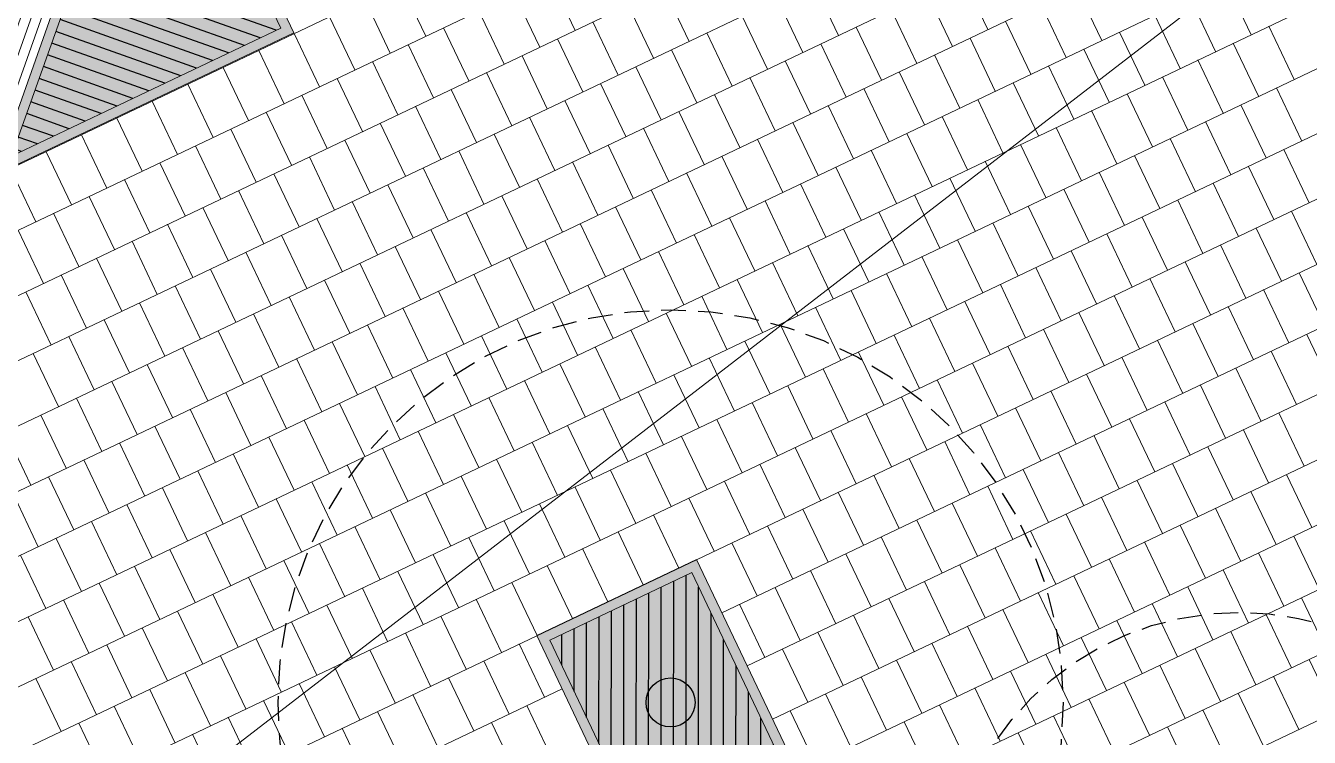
# Model space of a CAD drawing. Header units: metres. Extents: x 678805 to 1359287, y 2747329 to 5497370.
# Drawn here: x 679748.14 to 679761.22, y 2748725.41 to 2748732.66 of the extents above; entities that cross this region are included whole.
import ezdxf
from ezdxf.enums import TextEntityAlignment as Align

# ---------------------------------------------------------------- set-up
doc = ezdxf.new("R2010")
doc.units = ezdxf.units.M
doc.linetypes.add('XREF_MON_SFT_TREES$0$HIDDEN', pattern=[0.375, 0.25, -0.125])
for name, color, linetype in [('00_XREF_MON_HSC_PAVEMENT', 7, 'Continuous'), ('00_XREF_TWQ_SFT_TREES', 7, 'Continuous'), ('XREF_MON_HSC_PAVEMENT$0$03-TR-Tree Pit_Green', 74, 'Continuous'), ('XREF_MON_SFT_TREES$0$SL_TREE_CANOPY', 251, 'XREF_MON_SFT_TREES$0$HIDDEN'), ('XREF_MON_SFT_TREES$0$SL_TREE_TRUNK', 251, 'Continuous')]:
    doc.layers.add(name, color=color, linetype=linetype)
for name, color, linetype, true_color in [('02-L-Waterfeatures 01', 7, 'Continuous', 0x4da6ff), ('XREF_MON_HSC_PAVEMENT$0$03-TR-Tree Pit_White', 7, 'Continuous', 0xfcfcfc), ('XREF_MON_SFT_TREES$0$SL_TREE_ACACIA_ETBAICA', 7, 'Continuous', 0x405700), ('XREF_MON_SFT_TREES$0$SL_TREE_ACACIA_NILOTICA', 7, 'Continuous', 0x264d00)]:
    doc.layers.add(name, color=color, linetype=linetype, true_color=true_color)
for name, color, linetype, lineweight in [('XREF_MON_GENERAL_LAYOUT$0$02-L-Level Curves 0.25-0.75m', 33, 'Continuous', 5), ('XREF_MON_GENERAL_LAYOUT$0$02-L-Material Change', 251, 'Continuous', 5), ('XREF_MON_GENERAL_LAYOUT$0$04-BK-Tree Pit', 6, 'Continuous', 5), ('XREF_MON_HSC_PAVEMENT$0$04-BK-Tree Pit', 6, 'Continuous', 5)]:
    doc.layers.add(name, color=color, linetype=linetype, lineweight=lineweight)
for name, color, linetype, lineweight, true_color in [('XREF_MON_HSC_PAVEMENT$0$02-L-Joints-Paviment_07_Precast Concrete Blocks 60X40', 7, 'Continuous', 5, 0x999999), ('XREF_MON_HSC_PAVEMENT$0$03-TR-Pavement_07_Precast Concrete Blocks 20X10', 7, 'Continuous', 5, 0x999999), ('XREF_MON_HSC_PAVEMENT$0$03-TR-Pavement_07_Precast Concrete Blocks 60X40', 7, 'Continuous', 5, 0x999999)]:
    doc.layers.add(name, color=color, linetype=linetype, lineweight=lineweight, true_color=true_color)
doc.layers.get('XREF_MON_SFT_TREES$0$SL_TREE_ACACIA_ETBAICA').off()
doc.layers.get('XREF_MON_SFT_TREES$0$SL_TREE_ACACIA_NILOTICA').off()
doc.styles.add('XREF_MON_GENERAL_LAYOUT$0$Standard', font='arial.ttf')

# ---------------------------------------------------------------- blocks, each defined once
blk = doc.blocks.new('XREF_MON_SFT_TREES$0$Acacia_nilotica')
h = blk.add_hatch()
h.set_pattern_fill('ANSI31', color=256, scale=0.1)
edge = h.paths.add_edge_path()
edge.add_arc((0, 0), 4, 0, 360)
at = {"layer": 'XREF_MON_SFT_TREES$0$SL_TREE_TRUNK'}
h = blk.add_hatch(color=256, dxfattribs=at)
h.dxf.hatch_style = 1
edge = h.paths.add_edge_path()
edge.add_arc((0, 0), 0.25, 0, 360)
at = {"layer": 'XREF_MON_SFT_TREES$0$SL_TREE_CANOPY', "linetype": 'XREF_MON_SFT_TREES$0$HIDDEN'}
blk.add_circle((0, 0), 4, dxfattribs=at)
at = {"layer": 'XREF_MON_SFT_TREES$0$SL_TREE_TRUNK'}
blk.add_circle((0, 0), 0.25, dxfattribs=at)
blk = doc.blocks.new('XREF_MON_SFT_TREES$0$Acacia etbaica')
h = blk.add_hatch()
h.set_pattern_fill('ANSI31', color=256, scale=0.1)
edge = h.paths.add_edge_path()
edge.add_arc((0, 0), 3, 0, 360)
at = {"layer": 'XREF_MON_SFT_TREES$0$SL_TREE_TRUNK'}
h = blk.add_hatch(color=256, dxfattribs=at)
h.dxf.hatch_style = 1
edge = h.paths.add_edge_path()
edge.add_arc((0, 0), 0.15, 286.4511, 569.1271)
edge.add_arc((0, 0), 0.15, 209.1271, 286.4511)
at = {"layer": 'XREF_MON_SFT_TREES$0$SL_TREE_CANOPY'}
blk.add_circle((0, 0), 3, dxfattribs=at)
at = {"layer": 'XREF_MON_SFT_TREES$0$SL_TREE_TRUNK'}
blk.add_circle((0, 0), 0.15, dxfattribs=at)
blk.add_circle((0, 0), 0.15, dxfattribs=at)
blk = doc.blocks.new('XREF_MON_SFT_TREES')
at = {"layer": 'XREF_MON_SFT_TREES$0$SL_TREE_ACACIA_ETBAICA', "rotation": 25.44812939262281}
for p in [(679764.535, 2748729.587), (679760.5, 2748723.68)]:
    blk.add_blockref('XREF_MON_SFT_TREES$0$Acacia etbaica', p, dxfattribs=at)
at = {"layer": 'XREF_MON_SFT_TREES$0$SL_TREE_ACACIA_NILOTICA', "rotation": 25.44812939262281}
for p in [(679754.707, 2748725.763), (679747.548, 2748721.027)]:
    blk.add_blockref('XREF_MON_SFT_TREES$0$Acacia_nilotica', p, dxfattribs=at)
blk = doc.blocks.new('XREF_MON_HSC_PAVEMENT$0$ALCORQUE RECTANGULAR')
at = {"layer": 'XREF_MON_HSC_PAVEMENT$0$03-TR-Tree Pit_Green', "ltscale": 0.3}
h = blk.add_hatch(dxfattribs=at)
h.set_pattern_fill('ANSI31', color=256, scale=0.04, angle=-45)
h.set_pattern_definition([(360, (-2068898.16958, 3428624.0145), (3e-17, 0.127), [])])
h.paths.add_polyline_path([(679903.391, 2748647.421), (679902.702, 2748648.869), (679904.689, 2748649.814), (679905.377, 2748648.367)])
at = {"layer": 'XREF_MON_HSC_PAVEMENT$0$03-TR-Tree Pit_White'}
h = blk.add_hatch(color=256, dxfattribs=at)
h.dxf.hatch_style = 1
h.paths.add_polyline_path([(679903.344, 2748647.288), (679902.569, 2748648.916), (679904.736, 2748649.947), (679905.511, 2748648.319)])
blk = doc.blocks.new('XREF_MON_HSC_PAVEMENT$0$Tree Pit Ford')
at = {"layer": 'XREF_MON_HSC_PAVEMENT$0$03-TR-Tree Pit_Green', "ltscale": 0.3}
h = blk.add_hatch(dxfattribs=at)
h.set_pattern_fill('ANSI31', color=256, scale=0.04)
h.paths.add_polyline_path([(-0.045, 1.149), (1.934, -0.83), (-1.104, -0.83), (-1.104, 1.149)])
at = {"layer": 'XREF_MON_HSC_PAVEMENT$0$03-TR-Tree Pit_White'}
h = blk.add_hatch(color=256, dxfattribs=at)
h.dxf.hatch_style = 1
h.paths.add_polyline_path([(-0.004, 1.249), (2.175, -0.93), (-1.204, -0.93), (-1.204, 1.249)])
blk = doc.blocks.new('XREF_MON_HSC_PAVEMENT')
at = {"layer": 'XREF_MON_HSC_PAVEMENT$0$03-TR-Pavement_07_Precast Concrete Blocks 20X10'}
h = blk.add_hatch(dxfattribs=at)
h.set_pattern_fill('ANSI31', color=256, scale=0.0315, angle=25.5)
h.set_pattern_definition([(70.5, (0, 0), (-0.094275932128, 0.033384858509), [])])
edge = h.paths.add_edge_path()
edge.add_line((679693.238, 2748712.205), (679695.035, 2748708.429))
edge.add_line((679695.035, 2748708.429), (679697.925, 2748707.403))
edge.add_line((679697.925, 2748707.403), (679701.77, 2748709.232))
edge.add_line((679701.77, 2748709.232), (679702.775, 2748712.059))
edge.add_line((679702.775, 2748712.059), (679705.602, 2748711.055))
edge.add_line((679705.602, 2748711.055), (679709.447, 2748712.885))
edge.add_line((679709.447, 2748712.885), (679710.451, 2748715.712))
edge.add_line((679710.451, 2748715.712), (679713.278, 2748714.708))
edge.add_line((679713.278, 2748714.708), (679717.123, 2748716.538))
edge.add_line((679717.123, 2748716.538), (679718.127, 2748719.365))
edge.add_line((679718.127, 2748719.365), (679720.954, 2748718.361))
edge.add_line((679720.954, 2748718.361), (679724.792, 2748720.187))
edge.add_line((679724.792, 2748720.187), (679725.802, 2748723.017))
edge.add_line((679725.802, 2748723.017), (679728.63, 2748722.014))
edge.add_line((679728.63, 2748722.014), (679732.474, 2748723.843))
edge.add_line((679732.474, 2748723.843), (679733.444, 2748726.576))
edge.add_line((679733.444, 2748726.576), (679733.478, 2748726.669))
edge.add_line((679733.478, 2748726.669), (679736.304, 2748725.666))
edge.add_line((679736.304, 2748725.666), (679740.149, 2748727.495))
edge.add_line((679740.149, 2748727.495), (679741.153, 2748730.322))
edge.add_line((679741.153, 2748730.322), (679743.98, 2748729.318))
edge.add_line((679743.98, 2748729.318), (679747.825, 2748731.148))
edge.add_line((679747.825, 2748731.148), (679748.847, 2748734.036))
edge.add_line((679748.847, 2748734.036), (679747.049, 2748737.816))
edge.add_line((679747.049, 2748737.816), (679693.237, 2748712.208))
at = {"layer": 'XREF_MON_HSC_PAVEMENT$0$02-L-Joints-Paviment_07_Precast Concrete Blocks 60X40'}
for points in [[(679753.477, 2748733.151), (679753.735, 2748732.609)], [(679757.681, 2748733.158), (679757.939, 2748732.617)], [(679751.955, 2748733.091), (679752.213, 2748732.549)], [(679754.637, 2748733.039), (679754.895, 2748732.497)], [(679756.159, 2748733.099), (679756.417, 2748732.557)], [(679758.842, 2748733.046), (679759.1, 2748732.505)], [(679760.364, 2748733.106), (679760.622, 2748732.564)], [(679751.594, 2748732.919), (679751.851, 2748732.378)], [(679753.116, 2748732.979), (679753.373, 2748732.437)], [(679755.798, 2748732.927), (679756.056, 2748732.385)], [(679757.32, 2748732.987), (679757.578, 2748732.445)], [(679760.003, 2748732.934), (679760.261, 2748732.393)], [(679752.754, 2748732.807), (679753.012, 2748732.265)], [(679754.276, 2748732.867), (679754.534, 2748732.325)], [(679756.959, 2748732.815), (679757.217, 2748732.273)], [(679758.481, 2748732.875), (679758.739, 2748732.333)], [(679759.642, 2748732.762), (679759.9, 2748732.221)], [(679751.232, 2748732.747), (679751.49, 2748732.206)], [(679752.393, 2748732.635), (679752.651, 2748732.094)], [(679753.915, 2748732.695), (679754.173, 2748732.153)], [(679755.437, 2748732.755), (679755.695, 2748732.213)], [(679756.598, 2748732.643), (679756.856, 2748732.101)], [(679758.12, 2748732.703), (679758.378, 2748732.161)], [(679760.803, 2748732.65), (679761.06, 2748732.109)], [(679750.871, 2748732.576), (679751.129, 2748732.034)], [(679753.554, 2748732.523), (679753.812, 2748731.982)], [(679755.076, 2748732.583), (679755.334, 2748732.041)], [(679757.759, 2748732.531), (679758.016, 2748731.989)], [(679759.281, 2748732.591), (679759.538, 2748732.049)], [(679750.51, 2748732.404), (679750.768, 2748731.862)], [(679752.032, 2748732.464), (679752.29, 2748731.922)], [(679754.715, 2748732.411), (679754.973, 2748731.869)], [(679756.237, 2748732.471), (679756.495, 2748731.929)], [(679758.919, 2748732.419), (679759.177, 2748731.877)], [(679760.441, 2748732.478), (679760.699, 2748731.937)], [(679751.671, 2748732.292), (679751.929, 2748731.75)], [(679753.193, 2748732.351), (679753.451, 2748731.81)], [(679754.354, 2748732.239), (679754.611, 2748731.698)], [(679755.875, 2748732.299), (679756.133, 2748731.757)], [(679757.397, 2748732.359), (679757.655, 2748731.817)], [(679758.558, 2748732.247), (679758.816, 2748731.705)], [(679760.08, 2748732.307), (679760.338, 2748731.765)], [(679750.149, 2748732.232), (679750.407, 2748731.69)], [(679751.31, 2748732.12), (679751.567, 2748731.578)], [(679752.832, 2748732.18), (679753.089, 2748731.638)], [(679755.514, 2748732.127), (679755.772, 2748731.585)], [(679757.036, 2748732.187), (679757.294, 2748731.645)], [(679759.719, 2748732.135), (679759.977, 2748731.593)], [(679749.788, 2748732.06), (679750.045, 2748731.518)], [(679752.47, 2748732.008), (679752.728, 2748731.466)], [(679753.992, 2748732.067), (679754.25, 2748731.526)], [(679756.675, 2748732.015), (679756.933, 2748731.473)], [(679758.197, 2748732.075), (679758.455, 2748731.533)], [(679760.88, 2748732.023), (679761.138, 2748731.481)], [(679749.426, 2748731.888), (679749.684, 2748731.346)], [(679750.948, 2748731.948), (679751.206, 2748731.406)], [(679753.631, 2748731.896), (679753.889, 2748731.354)], [(679755.153, 2748731.955), (679755.411, 2748731.414)], [(679756.314, 2748731.843), (679756.572, 2748731.301)], [(679757.836, 2748731.903), (679758.094, 2748731.361)], [(679759.358, 2748731.963), (679759.616, 2748731.421)], [(679760.519, 2748731.851), (679760.776, 2748731.309)], [(679749.065, 2748731.716), (679749.323, 2748731.174)], [(679750.587, 2748731.776), (679750.845, 2748731.234)], [(679752.109, 2748731.836), (679752.367, 2748731.294)], [(679753.27, 2748731.724), (679753.528, 2748731.182)], [(679754.792, 2748731.783), (679755.05, 2748731.242)], [(679757.475, 2748731.731), (679757.733, 2748731.189)], [(679758.997, 2748731.791), (679759.254, 2748731.249)], [(679750.226, 2748731.604), (679750.484, 2748731.062)], [(679751.748, 2748731.664), (679752.006, 2748731.122)], [(679754.431, 2748731.612), (679754.689, 2748731.07)], [(679755.953, 2748731.671), (679756.211, 2748731.13)], [(679758.635, 2748731.619), (679758.893, 2748731.077)], [(679760.157, 2748731.679), (679760.415, 2748731.137)], [(679748.704, 2748731.544), (679748.962, 2748731.003)], [(679751.387, 2748731.492), (679751.645, 2748730.95)], [(679752.909, 2748731.552), (679753.167, 2748731.01)], [(679755.592, 2748731.5), (679755.849, 2748730.958)], [(679757.114, 2748731.559), (679757.371, 2748731.018)], [(679759.796, 2748731.507), (679760.054, 2748730.965)], [(679748.343, 2748731.372), (679748.601, 2748730.831)], [(679749.865, 2748731.432), (679750.123, 2748730.89)], [(679751.026, 2748731.32), (679751.283, 2748730.778)], [(679752.548, 2748731.38), (679752.805, 2748730.838)], [(679754.07, 2748731.44), (679754.327, 2748730.898)], [(679755.23, 2748731.328), (679755.488, 2748730.786)], [(679756.752, 2748731.387), (679757.01, 2748730.846)], [(679758.274, 2748731.447), (679758.532, 2748730.905)], [(679759.435, 2748731.335), (679759.693, 2748730.793)], [(679760.957, 2748731.395), (679761.215, 2748730.853)], [(679747.982, 2748731.201), (679748.239, 2748730.659)], [(679749.504, 2748731.26), (679749.761, 2748730.719)], [(679752.186, 2748731.208), (679752.444, 2748730.666)], [(679753.708, 2748731.268), (679753.966, 2748730.726)], [(679756.391, 2748731.216), (679756.649, 2748730.674)], [(679757.913, 2748731.275), (679758.171, 2748730.734)], [(679760.596, 2748731.223), (679760.854, 2748730.681)], [(679749.142, 2748731.088), (679749.4, 2748730.547)], [(679750.664, 2748731.148), (679750.922, 2748730.606)], [(679753.347, 2748731.096), (679753.605, 2748730.554)], [(679754.869, 2748731.156), (679755.127, 2748730.614)], [(679757.552, 2748731.103), (679757.81, 2748730.562)], [(679759.074, 2748731.163), (679759.332, 2748730.621)], [(679750.303, 2748730.976), (679750.561, 2748730.435)], [(679751.825, 2748731.036), (679752.083, 2748730.494)], [(679754.508, 2748730.984), (679754.766, 2748730.442)], [(679756.03, 2748731.044), (679756.288, 2748730.502)], [(679757.191, 2748730.932), (679757.449, 2748730.39)], [(679758.713, 2748730.991), (679758.971, 2748730.45)], [(679760.235, 2748731.051), (679760.493, 2748730.509)], [(679748.781, 2748730.917), (679749.039, 2748730.375)], [(679749.942, 2748730.805), (679750.2, 2748730.263)], [(679751.464, 2748730.864), (679751.722, 2748730.323)], [(679752.986, 2748730.924), (679753.244, 2748730.382)], [(679754.147, 2748730.812), (679754.405, 2748730.27)], [(679755.669, 2748730.872), (679755.927, 2748730.33)], [(679758.352, 2748730.819), (679758.609, 2748730.278)], [(679759.874, 2748730.879), (679760.131, 2748730.337)], [(679748.42, 2748730.745), (679748.678, 2748730.203)], [(679751.103, 2748730.692), (679751.361, 2748730.151)], [(679752.625, 2748730.752), (679752.883, 2748730.21)], [(679755.308, 2748730.7), (679755.565, 2748730.158)], [(679756.83, 2748730.76), (679757.087, 2748730.218)], [(679759.512, 2748730.707), (679759.77, 2748730.166)], [(679761.034, 2748730.767), (679761.292, 2748730.225)], [(679748.059, 2748730.573), (679748.317, 2748730.031)], [(679749.581, 2748730.633), (679749.839, 2748730.091)], [(679752.264, 2748730.58), (679752.521, 2748730.039)], [(679753.786, 2748730.64), (679754.043, 2748730.098)], [(679756.468, 2748730.588), (679756.726, 2748730.046)], [(679757.99, 2748730.648), (679758.248, 2748730.106)], [(679759.151, 2748730.536), (679759.409, 2748729.994)], [(679760.673, 2748730.595), (679760.931, 2748730.054)], [(679749.22, 2748730.461), (679749.477, 2748729.919)], [(679750.742, 2748730.521), (679750.999, 2748729.979)], [(679751.902, 2748730.408), (679752.16, 2748729.867)], [(679753.424, 2748730.468), (679753.682, 2748729.926)], [(679754.946, 2748730.528), (679755.204, 2748729.986)], [(679756.107, 2748730.416), (679756.365, 2748729.874)], [(679757.629, 2748730.476), (679757.887, 2748729.934)], [(679760.312, 2748730.423), (679760.57, 2748729.882)], [(679748.858, 2748730.289), (679749.116, 2748729.747)], [(679750.38, 2748730.349), (679750.638, 2748729.807)], [(679753.063, 2748730.296), (679753.321, 2748729.755)], [(679754.585, 2748730.356), (679754.843, 2748729.814)], [(679757.268, 2748730.304), (679757.526, 2748729.762)], [(679758.79, 2748730.364), (679759.048, 2748729.822)], [(679750.019, 2748730.177), (679750.277, 2748729.635)], [(679751.541, 2748730.237), (679751.799, 2748729.695)], [(679754.224, 2748730.184), (679754.482, 2748729.642)], [(679755.746, 2748730.244), (679756.004, 2748729.702)], [(679758.429, 2748730.192), (679758.687, 2748729.65)], [(679759.951, 2748730.252), (679760.209, 2748729.71)], [(679748.497, 2748730.117), (679748.755, 2748729.575)], [(679751.18, 2748730.065), (679751.438, 2748729.523)], [(679752.702, 2748730.124), (679752.96, 2748729.583)], [(679753.863, 2748730.012), (679754.121, 2748729.471)], [(679755.385, 2748730.072), (679755.643, 2748729.53)], [(679756.907, 2748730.132), (679757.165, 2748729.59)], [(679758.068, 2748730.02), (679758.325, 2748729.478)], [(679759.59, 2748730.08), (679759.847, 2748729.538)], [(679761.112, 2748730.139), (679761.369, 2748729.598)], [(679748.136, 2748729.945), (679748.394, 2748729.403)], [(679749.658, 2748730.005), (679749.916, 2748729.463)], [(679750.819, 2748729.893), (679751.077, 2748729.351)], [(679752.341, 2748729.953), (679752.599, 2748729.411)], [(679755.024, 2748729.9), (679755.281, 2748729.359)], [(679756.546, 2748729.96), (679756.803, 2748729.418)], [(679759.228, 2748729.908), (679759.486, 2748729.366)], [(679760.75, 2748729.968), (679761.008, 2748729.426)], [(679749.297, 2748729.833), (679749.555, 2748729.291)], [(679751.98, 2748729.781), (679752.237, 2748729.239)], [(679753.502, 2748729.841), (679753.759, 2748729.299)], [(679756.184, 2748729.788), (679756.442, 2748729.246)], [(679757.706, 2748729.848), (679757.964, 2748729.306)], [(679760.389, 2748729.796), (679760.647, 2748729.254)], [(679748.936, 2748729.661), (679749.193, 2748729.119)], [(679750.458, 2748729.721), (679750.715, 2748729.179)], [(679753.14, 2748729.669), (679753.398, 2748729.127)], [(679754.662, 2748729.728), (679754.92, 2748729.187)], [(679757.345, 2748729.676), (679757.603, 2748729.134)], [(679758.867, 2748729.736), (679759.125, 2748729.194)], [(679760.028, 2748729.624), (679760.286, 2748729.082)], [(679748.574, 2748729.489), (679748.832, 2748728.947)], [(679750.096, 2748729.549), (679750.354, 2748729.007)], [(679751.618, 2748729.609), (679751.876, 2748729.067)], [(679752.779, 2748729.497), (679753.037, 2748728.955)], [(679754.301, 2748729.557), (679754.559, 2748729.015)], [(679755.823, 2748729.616), (679756.081, 2748729.075)], [(679756.984, 2748729.504), (679757.242, 2748728.962)], [(679758.506, 2748729.564), (679758.764, 2748729.022)], [(679761.189, 2748729.512), (679761.447, 2748728.97)], [(679749.735, 2748729.377), (679749.993, 2748728.835)], [(679751.257, 2748729.437), (679751.515, 2748728.895)], [(679753.94, 2748729.385), (679754.198, 2748728.843)], [(679755.462, 2748729.444), (679755.72, 2748728.903)], [(679758.145, 2748729.392), (679758.403, 2748728.85)], [(679759.667, 2748729.452), (679759.925, 2748728.91)], [(679748.213, 2748729.317), (679748.471, 2748728.776)], [(679750.896, 2748729.265), (679751.154, 2748728.723)], [(679752.418, 2748729.325), (679752.676, 2748728.783)], [(679755.101, 2748729.273), (679755.359, 2748728.731)], [(679756.623, 2748729.332), (679756.881, 2748728.791)], [(679759.306, 2748729.28), (679759.563, 2748728.738)], [(679760.828, 2748729.34), (679761.085, 2748728.798)], [(679749.374, 2748729.205), (679749.632, 2748728.664)], [(679752.057, 2748729.153), (679752.315, 2748728.611)], [(679753.579, 2748729.213), (679753.837, 2748728.671)], [(679754.74, 2748729.101), (679754.997, 2748728.559)], [(679756.262, 2748729.16), (679756.519, 2748728.619)], [(679757.784, 2748729.22), (679758.041, 2748728.679)], [(679758.944, 2748729.108), (679759.202, 2748728.566)], [(679760.466, 2748729.168), (679760.724, 2748728.626)], [(679749.013, 2748729.033), (679749.271, 2748728.492)], [(679750.535, 2748729.093), (679750.793, 2748728.551)], [(679751.696, 2748728.981), (679751.953, 2748728.439)], [(679753.218, 2748729.041), (679753.475, 2748728.499)], [(679755.9, 2748728.989), (679756.158, 2748728.447)], [(679757.422, 2748729.048), (679757.68, 2748728.507)], [(679760.105, 2748728.996), (679760.363, 2748728.454)], [(679748.652, 2748728.862), (679748.91, 2748728.32)], [(679750.174, 2748728.921), (679750.431, 2748728.38)], [(679752.856, 2748728.869), (679753.114, 2748728.327)], [(679754.378, 2748728.929), (679754.636, 2748728.387)], [(679757.061, 2748728.877), (679757.319, 2748728.335)], [(679758.583, 2748728.936), (679758.841, 2748728.395)], [(679749.812, 2748728.749), (679750.07, 2748728.208)], [(679751.334, 2748728.809), (679751.592, 2748728.267)], [(679754.017, 2748728.757), (679754.275, 2748728.215)], [(679755.539, 2748728.817), (679755.797, 2748728.275)], [(679756.7, 2748728.705), (679756.958, 2748728.163)], [(679758.222, 2748728.764), (679758.48, 2748728.223)], [(679759.744, 2748728.824), (679760.002, 2748728.282)], [(679760.905, 2748728.712), (679761.163, 2748728.17)], [(679748.291, 2748728.69), (679748.548, 2748728.148)], [(679749.451, 2748728.578), (679749.709, 2748728.036)], [(679750.973, 2748728.637), (679751.231, 2748728.096)], [(679752.495, 2748728.697), (679752.753, 2748728.155)], [(679753.656, 2748728.585), (679753.914, 2748728.043)], [(679755.178, 2748728.645), (679755.436, 2748728.103)], [(679757.861, 2748728.593), (679758.119, 2748728.051)], [(679759.383, 2748728.652), (679759.641, 2748728.111)], [(679747.929, 2748728.518), (679748.187, 2748727.976)], [(679750.612, 2748728.465), (679750.87, 2748727.924)], [(679752.134, 2748728.525), (679752.392, 2748727.983)], [(679754.817, 2748728.473), (679755.075, 2748727.931)], [(679756.339, 2748728.533), (679756.597, 2748727.991)], [(679759.022, 2748728.48), (679759.279, 2748727.939)], [(679760.544, 2748728.54), (679760.801, 2748727.998)], [(679749.09, 2748728.406), (679749.348, 2748727.864)], [(679751.773, 2748728.353), (679752.031, 2748727.812)], [(679753.295, 2748728.413), (679753.553, 2748727.871)], [(679755.978, 2748728.361), (679756.235, 2748727.819)], [(679757.5, 2748728.421), (679757.757, 2748727.879)], [(679760.182, 2748728.368), (679760.44, 2748727.827)], [(679748.729, 2748728.234), (679748.987, 2748727.692)], [(679750.251, 2748728.294), (679750.509, 2748727.752)], [(679751.412, 2748728.182), (679751.67, 2748727.64)], [(679752.934, 2748728.241), (679753.191, 2748727.7)], [(679754.456, 2748728.301), (679754.713, 2748727.759)], [(679755.616, 2748728.189), (679755.874, 2748727.647)], [(679757.138, 2748728.249), (679757.396, 2748727.707)], [(679758.66, 2748728.309), (679758.918, 2748727.767)], [(679759.821, 2748728.196), (679760.079, 2748727.655)], [(679748.368, 2748728.062), (679748.626, 2748727.52)], [(679749.89, 2748728.122), (679750.148, 2748727.58)], [(679752.572, 2748728.069), (679752.83, 2748727.528)], [(679754.094, 2748728.129), (679754.352, 2748727.587)], [(679756.777, 2748728.077), (679757.035, 2748727.535)], [(679758.299, 2748728.137), (679758.557, 2748727.595)], [(679760.982, 2748728.084), (679761.24, 2748727.543)], [(679749.529, 2748727.95), (679749.786, 2748727.408)], [(679751.051, 2748728.01), (679751.308, 2748727.468)], [(679753.733, 2748727.957), (679753.991, 2748727.416)], [(679755.255, 2748728.017), (679755.513, 2748727.475)], [(679757.938, 2748727.965), (679758.196, 2748727.423)], [(679759.46, 2748728.025), (679759.718, 2748727.483)], [(679748.007, 2748727.89), (679748.264, 2748727.348)], [(679750.689, 2748727.838), (679750.947, 2748727.296)], [(679752.211, 2748727.898), (679752.469, 2748727.356)], [(679754.894, 2748727.845), (679755.152, 2748727.303)], [(679756.416, 2748727.905), (679756.674, 2748727.363)], [(679757.577, 2748727.793), (679757.835, 2748727.251)], [(679759.099, 2748727.853), (679759.357, 2748727.311)], [(679760.621, 2748727.913), (679760.879, 2748727.371)], [(679749.167, 2748727.778), (679749.425, 2748727.236)], [(679750.328, 2748727.666), (679750.586, 2748727.124)], [(679751.85, 2748727.726), (679752.108, 2748727.184)], [(679753.372, 2748727.785), (679753.63, 2748727.244)], [(679754.533, 2748727.673), (679754.791, 2748727.132)], [(679756.055, 2748727.733), (679756.313, 2748727.191)], [(679758.738, 2748727.681), (679758.995, 2748727.139)], [(679760.26, 2748727.741), (679760.517, 2748727.199)], [(679748.806, 2748727.606), (679749.064, 2748727.064)], [(679751.489, 2748727.554), (679751.747, 2748727.012)], [(679753.011, 2748727.614), (679753.269, 2748727.072)], [(679755.694, 2748727.561), (679755.951, 2748727.02)], [(679757.216, 2748727.621), (679757.473, 2748727.079)], [(679759.898, 2748727.569), (679760.156, 2748727.027)], [(679748.445, 2748727.434), (679748.703, 2748726.892)], [(679749.967, 2748727.494), (679750.225, 2748726.952)], [(679752.65, 2748727.442), (679752.908, 2748726.9)], [(679754.172, 2748727.502), (679754.429, 2748726.96)], [(679756.854, 2748727.449), (679757.112, 2748726.907)], [(679758.376, 2748727.509), (679758.634, 2748726.967)], [(679759.537, 2748727.397), (679759.795, 2748726.855)], [(679761.059, 2748727.457), (679761.317, 2748726.915)], [(679749.606, 2748727.322), (679749.864, 2748726.78)], [(679751.128, 2748727.382), (679751.386, 2748726.84)], [(679752.289, 2748727.27), (679752.546, 2748726.728)], [(679753.81, 2748727.33), (679754.068, 2748726.788)], [(679755.332, 2748727.389), (679755.59, 2748726.848)], [(679756.493, 2748727.277), (679756.751, 2748726.736)], [(679758.015, 2748727.337), (679758.273, 2748726.795)], [(679760.698, 2748727.285), (679760.956, 2748726.743)], [(679748.084, 2748727.262), (679748.342, 2748726.721)], [(679749.245, 2748727.15), (679749.502, 2748726.608)], [(679750.767, 2748727.21), (679751.024, 2748726.668)], [(679753.449, 2748727.158), (679753.707, 2748726.616)], [(679757.654, 2748727.165), (679757.912, 2748726.623)], [(679759.176, 2748727.225), (679759.434, 2748726.683)], [(679750.405, 2748727.038), (679750.663, 2748726.496)], [(679751.927, 2748727.098), (679752.185, 2748726.556)], [(679756.132, 2748727.105), (679756.39, 2748726.564)], [(679758.815, 2748727.053), (679759.073, 2748726.511)], [(679760.337, 2748727.113), (679760.595, 2748726.571)], [(679748.883, 2748726.978), (679749.141, 2748726.437)], [(679751.566, 2748726.926), (679751.824, 2748726.384)], [(679753.088, 2748726.986), (679753.346, 2748726.444)], [(679755.771, 2748726.934), (679756.029, 2748726.392)], [(679757.293, 2748726.993), (679757.551, 2748726.452)], [(679758.454, 2748726.881), (679758.711, 2748726.339)], [(679759.976, 2748726.941), (679760.233, 2748726.399)], [(679748.522, 2748726.807), (679748.78, 2748726.265)], [(679750.044, 2748726.866), (679750.302, 2748726.325)], [(679751.205, 2748726.754), (679751.463, 2748726.212)], [(679752.727, 2748726.814), (679752.985, 2748726.272)], [(679755.41, 2748726.762), (679755.668, 2748726.22)], [(679756.932, 2748726.821), (679757.189, 2748726.28)], [(679759.614, 2748726.769), (679759.872, 2748726.227)], [(679761.136, 2748726.829), (679761.394, 2748726.287)], [(679748.161, 2748726.635), (679748.419, 2748726.093)], [(679749.683, 2748726.694), (679749.941, 2748726.153)], [(679752.366, 2748726.642), (679752.624, 2748726.1)], [(679756.57, 2748726.65), (679756.828, 2748726.108)], [(679758.092, 2748726.709), (679758.35, 2748726.168)], [(679760.775, 2748726.657), (679761.033, 2748726.115)], [(679749.322, 2748726.523), (679749.58, 2748725.981)], [(679750.844, 2748726.582), (679751.102, 2748726.041)], [(679757.731, 2748726.538), (679757.989, 2748725.996)], [(679759.253, 2748726.597), (679759.511, 2748726.056)], [(679760.414, 2748726.485), (679760.672, 2748725.943)], [(679748.961, 2748726.351), (679749.218, 2748725.809)], [(679750.483, 2748726.41), (679750.74, 2748725.869)], [(679752.005, 2748726.47), (679752.262, 2748725.928)], [(679753.165, 2748726.358), (679753.423, 2748725.816)], [(679756.209, 2748726.478), (679756.467, 2748725.936)], [(679757.37, 2748726.366), (679757.628, 2748725.824)], [(679758.892, 2748726.425), (679759.15, 2748725.884)], [(679750.121, 2748726.239), (679750.379, 2748725.697)], [(679751.643, 2748726.298), (679751.901, 2748725.757)], [(679755.848, 2748726.306), (679756.106, 2748725.764)], [(679758.531, 2748726.254), (679758.789, 2748725.712)], [(679760.053, 2748726.313), (679760.311, 2748725.772)], [(679748.599, 2748726.179), (679748.857, 2748725.637)], [(679751.282, 2748726.126), (679751.54, 2748725.585)], [(679752.804, 2748726.186), (679753.062, 2748725.644)], [(679757.009, 2748726.194), (679757.267, 2748725.652)], [(679759.692, 2748726.141), (679759.949, 2748725.6)], [(679761.214, 2748726.201), (679761.471, 2748725.659)], [(679748.238, 2748726.007), (679748.496, 2748725.465)], [(679749.76, 2748726.067), (679750.018, 2748725.525)], [(679752.443, 2748726.014), (679752.701, 2748725.473)], [(679756.648, 2748726.022), (679756.906, 2748725.48)], [(679758.17, 2748726.082), (679758.428, 2748725.54)], [(679759.33, 2748725.97), (679759.588, 2748725.428)], [(679760.852, 2748726.029), (679761.11, 2748725.488)], [(679749.399, 2748725.895), (679749.657, 2748725.353)], [(679750.921, 2748725.955), (679751.179, 2748725.413)], [(679752.082, 2748725.843), (679752.34, 2748725.301)], [(679756.287, 2748725.85), (679756.544, 2748725.308)], [(679757.808, 2748725.91), (679758.066, 2748725.368)], [(679760.491, 2748725.857), (679760.749, 2748725.316)], [(679749.038, 2748725.723), (679749.296, 2748725.181)], [(679750.56, 2748725.783), (679750.818, 2748725.241)], [(679753.243, 2748725.73), (679753.5, 2748725.189)], [(679757.447, 2748725.738), (679757.705, 2748725.196)], [(679758.969, 2748725.798), (679759.227, 2748725.256)], [(679750.199, 2748725.611), (679750.456, 2748725.069)], [(679751.721, 2748725.671), (679751.978, 2748725.129)], [(679755.925, 2748725.678), (679756.183, 2748725.136)], [(679757.086, 2748725.566), (679757.344, 2748725.024)], [(679758.608, 2748725.626), (679758.866, 2748725.084)], [(679760.13, 2748725.686), (679760.388, 2748725.144)], [(679748.677, 2748725.551), (679748.934, 2748725.009)], [(679749.837, 2748725.439), (679750.095, 2748724.897)], [(679751.359, 2748725.499), (679751.617, 2748724.957)], [(679752.881, 2748725.559), (679753.139, 2748725.017)], [(679758.247, 2748725.454), (679758.505, 2748724.912)], [(679759.769, 2748725.514), (679760.027, 2748724.972)]]:
    blk.add_lwpolyline(points, dxfattribs=at)
at = {"layer": 'XREF_MON_HSC_PAVEMENT$0$03-TR-Pavement_07_Precast Concrete Blocks 60X40'}
for p, q in [((679602.439, 2748661.942), (679961.734, 2748832.918)), ((679602.698, 2748661.401), (679961.992, 2748832.376)), ((679602.956, 2748660.859), (679962.25, 2748831.835)), ((679603.215, 2748660.318), (679962.509, 2748831.293)), ((679603.474, 2748659.776), (679962.768, 2748830.752)), ((679603.732, 2748659.235), (679963.026, 2748830.21)), ((679733.636, 2748720.387), (679963.285, 2748829.669)), ((679733.894, 2748719.845), (679963.543, 2748829.127)), ((679723.497, 2748714.233), (679963.802, 2748828.586)), ((679723.755, 2748713.692), (679904.349, 2748799.63)), ((679713.899, 2748708.337), (679904.607, 2748799.088)), ((679748.675, 2748720.899), (679897.138, 2748791.547)), ((679712.479, 2748703.01), (679894.644, 2748789.696)), ((679717.042, 2748704.517), (679892.149, 2748787.844)), ((679714.157, 2748707.795), (679851.409, 2748773.109)), ((679755.229, 2748726.676), (679767.326, 2748732.432)), ((679755.487, 2748726.134), (679767.584, 2748731.89)), ((679755.745, 2748725.592), (679763.691, 2748729.373)), ((679748.418, 2748721.441), (679763.949, 2748728.832)), ((679704.301, 2748702.441), (679753.601, 2748725.901))]:
    blk.add_line(p, q, dxfattribs=at)
at = {"layer": 'XREF_MON_HSC_PAVEMENT$0$04-BK-Tree Pit', "xscale": -1, "rotation": 25.44812430357308}
blk.add_blockref('XREF_MON_HSC_PAVEMENT$0$Tree Pit Ford', (679749.381, 2748732.907), dxfattribs=at)
at = {"layer": 'XREF_MON_HSC_PAVEMENT$0$04-BK-Tree Pit', "rotation": 90}
blk.add_blockref('XREF_MON_HSC_PAVEMENT$0$ALCORQUE RECTANGULAR', (3428403.29, 2068821.707), dxfattribs=at)
blk = doc.blocks.new('XREF_MON_GENERAL_LAYOUT$0$ALCORQUE RECTANGULAR')
blk.add_lwpolyline([(679903.391, 2748647.421), (679902.702, 2748648.868), (679904.689, 2748649.814), (679905.378, 2748648.366)], close=True)
at = {"layer": 'XREF_MON_GENERAL_LAYOUT$0$02-L-Material Change'}
blk.add_lwpolyline([(679903.344, 2748647.288), (679902.569, 2748648.916), (679904.736, 2748649.947), (679905.511, 2748648.319)], close=True, dxfattribs=at)
blk = doc.blocks.new('XREF_MON_GENERAL_LAYOUT$0$Tree Pit Ford')
at = {"ltscale": 0.3}
blk.add_lwpolyline([(-0.045, 1.149), (1.934, -0.83), (-1.104, -0.83), (-1.104, 1.149)], close=True, dxfattribs=at)
at = {"layer": 'XREF_MON_GENERAL_LAYOUT$0$02-L-Material Change', "ltscale": 0.3}
blk.add_lwpolyline([(-0.004, 1.249), (2.175, -0.93), (-1.204, -0.93), (-1.204, 1.249)], close=True, dxfattribs=at)
blk = doc.blocks.new('XREF_MON_GENERAL_LAYOUT')
at = {"layer": 'XREF_MON_GENERAL_LAYOUT$0$02-L-Level Curves 0.25-0.75m', "ltscale": 0.3}
blk.add_lwpolyline([(679696.776, 2748684.105), (679797.876, 2748762.002), (679792.236, 2748759.983)], dxfattribs=at)
at = {"layer": 'XREF_MON_GENERAL_LAYOUT$0$04-BK-Tree Pit', "xscale": -1, "rotation": 25.44812430357308}
blk.add_blockref('XREF_MON_GENERAL_LAYOUT$0$Tree Pit Ford', (679749.381, 2748732.907), dxfattribs=at)
at = {"layer": 'XREF_MON_GENERAL_LAYOUT$0$04-BK-Tree Pit', "rotation": 90}
blk.add_blockref('XREF_MON_GENERAL_LAYOUT$0$ALCORQUE RECTANGULAR', (3428403.29, 2068821.707), dxfattribs=at)
at = {"style": 'XREF_MON_GENERAL_LAYOUT$0$Standard'}
for tag, rotation, p in [('604,00', 330.2643, (679905.77, 2748776.558)), ('603,00', 330.2643, (679901.861, 2748753.477)), ('600,00', 133.826, (679944.597, 2748745.153)), ('602,00', 330.2643, (679883.319, 2748738.727)), ('601,00', 117.8906, (679920.972, 2748732.87)), ('601,00', 330.2643, (679864.777, 2748723.976)), ('600,00', 40.8833, (679777.405, 2748705.444, 1.17)), ('602,00', 330.2643, (679941.275, 2748705.483)), ('601,00', 40.8833, (679701.798, 2748703.889, 1.17)), ('598,00', 62.091, (679810.267, 2748702.619)), ('600,00', 330.2643, (679877.781, 2748691.131)), ('600,00', 19.5511, (679920.444, 2748685.496)), ('601,00', 330.2643, (679934.813, 2748683.804)), ('599,00', 330.2643, (679854.567, 2748679.061)), ('600,00', 88.3928, (679743.913, 2748675.572)), ('599,00', 20.6086, (679924.26, 2748675.216)), ('601,00', 88.3928, (679728.035, 2748671.318, -2)), ('602,00', 88.3928, (679711.826, 2748665.966, -1)), ('603,00', 88.3928, (679695.615, 2748660.611)), ('599,00', 40.8833, (679788.807, 2748655.829, 1.17)), ('601,00', 40.8833, (679627.612, 2748644.603, 1.17)), ('603,00', 41.7058, (679702.499, 2748628.484, 1.17)), ('600,00', 40.8833, (679645.925, 2748597.926, 1.17)), ('599,00', 34.2277, (679673.574, 2748555.136, 5.34))]:
    blk.add_attdef(tag, text='', height=1, rotation=rotation, dxfattribs=at).set_placement(p, align=Align.MIDDLE)
at = {"ltscale": 0.3, "style": 'XREF_MON_GENERAL_LAYOUT$0$Standard'}
for tag, rotation, p in [('603,50', 330.2643, (679911.501, 2748760.57)), ('602,50', 330.2643, (679892.865, 2748745.846)), ('600,50', 133.826, (679933.048, 2748738.729)), ('601,50', 330.2643, (679873.581, 2748731.671)), ('601,50', 101.2857, (679909.522, 2748726.945)), ('602,50', 330.2643, (679948.625, 2748713.86)), ('600,50', 39.606, (679743.243, 2748706.971)), ('600,50', 330.2643, (679880.266, 2748702.726)), ('600,50', 17.3537, (679917.615, 2748690.554)), ('599,50', 330.2643, (679867.197, 2748684.716)), ('599,50', 18.8944, (679921.71, 2748680.578)), ('599,50', 39.606, (679778.991, 2748677.241)), ('600,50', 88.3928, (679735.925, 2748673.586)), ('601,50', 88.3928, (679719.906, 2748668.581)), ('602,50', 88.3928, (679703.474, 2748663.452)), ('598,50', 330.2643, (679861.765, 2748662.397)), ('601,50', 39.606, (679610.513, 2748662.061)), ('600,00', 41.7058, (679752.308, 2748637.685)), ('601,00', 41.7058, (679736.044, 2748634.538)), ('599,00', 35.0835, (679763.043, 2748634.415, 1.17)), ('602,00', 41.7058, (679720.174, 2748633.096, 1.17)), ('600,00', 35.0835, (679747.063, 2748629.903, 1.17)), ('601,00', 35.0835, (679731.246, 2748625.239, 1.17)), ('600,50', 39.606, (679636.92, 2748621.339)), ('602,00', 35.0835, (679715.4, 2748620.639, 1.17)), ('599,50', 28.7604, (679659.482, 2748574.323))]:
    blk.add_attdef(tag, text='', height=1, rotation=rotation, dxfattribs=at).set_placement(p, align=Align.MIDDLE)

msp = doc.modelspace()

# ---------------------------------------------------------------- block references
at = {"layer": '00_XREF_MON_HSC_PAVEMENT'}
msp.add_blockref('XREF_MON_HSC_PAVEMENT', (0, 0), dxfattribs=at)
at = {"layer": '00_XREF_TWQ_SFT_TREES'}
msp.add_blockref('XREF_MON_SFT_TREES', (0, 0), dxfattribs=at)
at = {"layer": '02-L-Waterfeatures 01', "color": 18, "true_color": 0x000000}
msp.add_blockref('XREF_MON_GENERAL_LAYOUT', (0, 0), dxfattribs=at)

doc.saveas('drawing.dxf')
